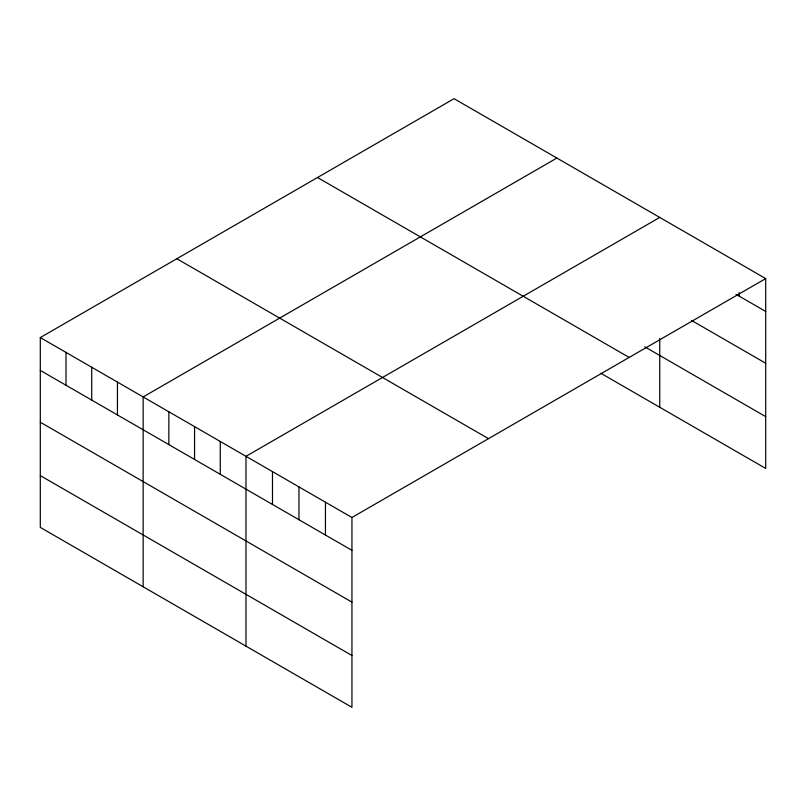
<?xml version="1.0" encoding="UTF-8"?>
<svg xmlns="http://www.w3.org/2000/svg" width="806" height="806" viewBox="0 0 806 806"><rect width="100%" height="100%" fill="white"/><g stroke="black" fill="none" stroke-linecap="round" stroke-linejoin="round"><path stroke-width="1.21" d="M765.7 278.604L351.94 517.492L351.94 707.315L40.3 527.396L40.3 337.563L454.06 98.685L765.7 278.604L765.7 468.437L600.823 373.249M556.896 158.057L143.146 396.935L143.146 586.768M659.741 217.429L245.981 456.317L245.981 646.14M736.029 294.321L765.7 311.448M691.528 320.435L765.7 363.254M644.74 346.802L765.7 416.631M317.514 177.511L629.164 357.441M176.836 258.736L488.486 438.655M40.3 337.563L351.94 517.492M40.3 370.407L351.94 550.327M40.3 422.213L351.94 602.132M40.3 475.59L351.94 655.51M739.213 292.507L739.213 296.155M659.741 338.47L659.741 407.262M325.453 502.198L325.453 535.033M298.966 486.905L298.966 519.739M272.478 471.611L272.478 504.455M220.27 441.466L220.27 474.311M194.568 426.626L194.568 459.47M168.857 411.785L168.857 444.63M117.434 382.094L117.434 414.939M91.723 367.254L91.723 400.088M66.011 352.403L66.011 385.248"/></g></svg>
